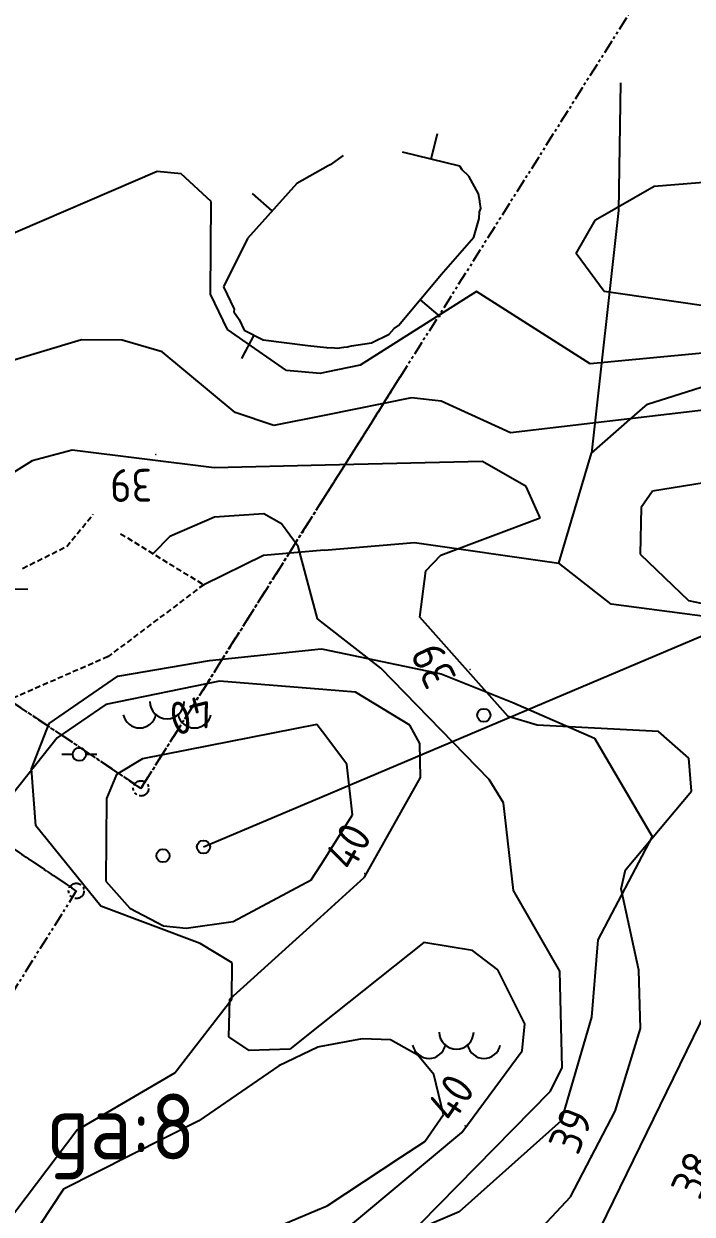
# Model space of a CAD drawing. Header units: metres. Extents: x 139929 to 142176, y 6401995 to 6404420.
# Drawn here: x 140639.1 to 140669.6, y 6402409.2 to 6402463.5 of the extents above; entities that cross this region are included whole.
import ezdxf
from ezdxf.enums import TextEntityAlignment as Align

# ---------------------------------------------------------------- set-up
doc = ezdxf.new("R2010")
doc.units = ezdxf.units.M
doc.header["$LTSCALE"] = 0.5
doc.linetypes.add('DASHED', pattern=[0.75, 0.5, -0.25])
doc.linetypes.add('PHANTOM', pattern=[2.5, 1.25, -0.25, 0.25, -0.25, 0.25, -0.25])
doc.layers.get('0').update_dxf_attribs({"color": 1})
doc.layers.add('LM_GRÄNSPUNKT_TEXT_NY', color=94, linetype='Continuous', lineweight=25)
doc.layers.add('PRI_LED_LUFTLED_ELNÄT', color=249, linetype='Continuous', lineweight=18)
for name, color, linetype in [('M-BEF-BASSÄNG', 7, 'Continuous'), ('M-BEF-BELYSNINGSSTOLPE', 4, 'Continuous'), ('M-BEF-EL-LUFT', 4, 'ELLEDNING'), ('M-BEF-MARKLINJE', 4, 'Continuous'), ('M-BEF-NIVÅKURVA-PRIMÄR-0.5M', 12, 'Continuous'), ('M-BEF-NIVÅKURVA-PRIMÄR-1.0M', 12, 'Continuous'), ('M-BEF-STOLPAR', 4, 'Continuous'), ('M-BEF-TELE-TEXT', 1, 'Continuous'), ('M-BEF-VÄGKANT', 1, 'DASHED'), ('M-GR-FASTIGHETSGRÄNS', 3, 'PHANTOM'), ('M-GR-RÄTTIGHETSGRÄNS', 3, 'DASHED')]:
    doc.layers.add(name, color=color, linetype=linetype)
doc.styles.add('ISO', font='iso.shx', dxfattribs={"height": 2.5})
doc.styles.add('ITALICC', font='italicc', dxfattribs={"oblique": 10})
doc.styles.get("Standard").update_dxf_attribs({"font": 'simplex8.shx'})
doc.linetypes.add('ELLEDNING', pattern='A,3,-0.5,["E",Standard,S=0.5,R=0,X=0,Y=-0.25],-0.5', length=4)

# ---------------------------------------------------------------- blocks, each defined once
blk = doc.blocks.new('osynlig cirkel')
blk.add_circle((0, 0), 0.005)
blk = doc.blocks.new('OSYNLIG')
blk.add_blockref('osynlig cirkel', (0, 0))
blk = doc.blocks.new('PRI_L_ALLM')
for points in [[(-0.3, 0, 0), (-0.8, 0, 0)], [(0.8, 0, 0), (0.3, 0, 0)]]:
    blk.add_polyline3d(points)
blk.add_circle((0, 0), 0.3)
blk = doc.blocks.new('PRI_L_STAM')
blk.add_circle((0, 0), 0.3)
blk = doc.blocks.new('PRI_M_BERG')
for centre, radius, start, end in [((0, 0.867), 0.784, 180, 0), ((-1.252, 0.43), 0.765, 192.2902, 347.7098), ((1.252, 0.43), 0.765, 192.2902, 347.7098)]:
    blk.add_arc(centre, radius, start, end)
blk = doc.blocks.new('LIGGARPUNKT')
blk.add_circle((0, 0), 0.35)
at = {"layer": 'LM_GRÄNSPUNKT_TEXT_NY', "style": 'ITALICC', "oblique": 10}
blk.add_attdef('PUNKTBETECKNING', (0.5, -0.35), '', height=0.7, dxfattribs=at)
blk = doc.blocks.new('PRI_V_POLLARE')
blk.add_circle((0, 0), 0.2)
blk = doc.blocks.new('PRI_NIVÅ_HÖJDPKT')
at = {"color": 0, "linetype": 'Continuous', "lineweight": -3}
blk.add_circle((183, 184), 0.0005, dxfattribs=at)

msp = doc.modelspace()

# ---------------------------------------------------------------- linework, layer by layer
at = {"layer": 'M-BEF-BASSÄNG', "color": 1, "linetype": 'Continuous', "lineweight": -3}
for p, q in [((140657.72, 6402457.284), (140658.008, 6402458.449)), ((140653.701, 6402457.445), (140653.11, 6402457.024)), ((140659.029, 6402456.961), (140656.411, 6402457.607)), ((140653.026, 6402456.978), (140651.587, 6402456.179)), ((140653.113, 6402457.026), (140653.026, 6402456.978)), ((140659.137, 6402456.802), (140659.029, 6402456.961)), ((140659.446, 6402456.511), (140659.137, 6402456.801)), ((140651.587, 6402456.179), (140649.338, 6402453.67)), ((140659.884, 6402455.711), (140659.446, 6402456.511)), ((140650.462, 6402454.924), (140649.569, 6402455.725)), ((140659.938, 6402455.369), (140659.884, 6402455.711)), ((140659.943, 6402455.356), (140659.939, 6402455.367)), ((140659.943, 6402455.343), (140659.943, 6402455.356)), ((140659.992, 6402455.036), (140659.943, 6402455.341)), ((140659.665, 6402453.72), (140659.91, 6402454.583)), ((140659.91, 6402454.583), (140659.923, 6402454.888)), ((140659.923, 6402454.888), (140659.992, 6402455.036)), ((140649.338, 6402453.67), (140648.256, 6402451.455)), ((140658.184, 6402452.025), (140659.665, 6402453.72)), ((140656.235, 6402449.691), (140658.199, 6402452.041)), ((140648.256, 6402451.455), (140648.739, 6402450.44)), ((140657.217, 6402450.866), (140658.138, 6402450.097)), ((140648.739, 6402450.44), (140648.722, 6402450.316)), ((140648.722, 6402450.316), (140648.959, 6402449.977)), ((140648.958, 6402449.978), (140649.192, 6402449.487)), ((140656.03, 6402449.559), (140656.235, 6402449.691)), ((140649.627, 6402449.263), (140649.077, 6402448.196)), ((140649.192, 6402449.487), (140650.062, 6402449.038)), ((140655.005, 6402448.914), (140655.802, 6402449.297)), ((140655.802, 6402449.297), (140656.031, 6402449.56)), ((140650.062, 6402449.038), (140652.094, 6402448.784)), ((140652.094, 6402448.784), (140652.941, 6402448.692)), ((140652.941, 6402448.692), (140653.005, 6402448.685)), ((140653.005, 6402448.685), (140653.189, 6402448.693)), ((140653.188, 6402448.693), (140653.429, 6402448.668)), ((140653.429, 6402448.668), (140653.736, 6402448.716)), ((140653.737, 6402448.716), (140653.902, 6402448.724)), ((140653.902, 6402448.724), (140654.084, 6402448.771)), ((140654.085, 6402448.771), (140655.005, 6402448.914))]:
    msp.add_line(p, q, dxfattribs=at)
at = {"layer": 'M-BEF-BASSÄNG', "lineweight": -3}
msp.add_line((140649.259, 6402448.549), (140649.077, 6402448.196), dxfattribs=at)
at = {"layer": 'M-BEF-EL-LUFT', "lineweight": -3}
for p, q in [((140682.624, 6402440.834), (140652.73, 6402428.192)), ((140652.73, 6402428.192), (140647.333, 6402425.909))]:
    msp.add_line(p, q, dxfattribs=at)
at = {"layer": 'M-BEF-MARKLINJE'}
for p, q in [((140666.359, 6402460.774, 37.766), (140666.267, 6402454.945, 37.581)), ((140666.267, 6402454.945, 37.581), (140665.04, 6402443.869, 38.471)), ((140667.59, 6402446.105, 38.195), (140671.891, 6402447.482, 37.868)), ((140666.788, 6402445.413, 38.599), (140667.59, 6402446.105, 38.195)), ((140665.04, 6402443.869, 38.471), (140666.788, 6402445.413, 38.599)), ((140663.548, 6402438.851, 38.314), (140665.04, 6402443.869, 38.471)), ((140652.846, 6402439.446, 39.222), (140650.074, 6402439.202, 39.199)), ((140652.846, 6402439.446, 39.222), (140656.957, 6402439.808, 39.255)), ((140656.957, 6402439.808, 39.255), (140663.548, 6402438.851, 38.314)), ((140650.074, 6402439.202, 39.199), (140647.344, 6402437.877, 39.557)), ((140665.925, 6402436.981, 38.03), (140663.548, 6402438.851, 38.314)), ((140675.005, 6402435.797, 37.874), (140665.925, 6402436.981, 38.03)), ((140647.604, 6402434.423, 39.921), (140652.708, 6402434.953, 39.423)), ((140652.708, 6402434.953, 39.423), (140652.799, 6402434.934, 39.419)), ((140652.799, 6402434.934, 39.419), (140658.17, 6402433.816, 39.167)), ((140643.423, 6402433.71, 39.921), (140647.604, 6402434.423, 39.921)), ((140640.29, 6402431.543, 39.921), (140643.423, 6402433.71, 39.921)), ((140658.17, 6402433.816, 39.167), (140661.451, 6402432.51, 38.94)), ((140661.451, 6402432.51, 38.94), (140665.175, 6402430.87, 38.798)), ((140639.496, 6402429.48, 39.864), (140640.29, 6402431.543, 39.921)), ((140665.175, 6402430.87, 38.798), (140667.804, 6402426.391, 38.769)), ((140639.684, 6402426.884, 39.992), (140639.496, 6402429.48, 39.864)), ((140642.651, 6402423.21, 40.205), (140639.684, 6402426.884, 39.992)), ((140667.804, 6402426.391, 38.769), (140665.319, 6402421.677, 39.125)), ((140647.177, 6402421.516, 40.489), (140642.651, 6402423.21, 40.205)), ((140648.639, 6402420.634, 40.546), (140647.177, 6402421.516, 40.489)), ((140665.319, 6402421.677, 39.125), (140665.035, 6402418.154, 39.096)), ((140648.625, 6402418.968, 40.475), (140648.639, 6402420.634, 40.546)), ((140646.034, 6402415.611, 40.517), (140648.625, 6402418.968, 40.475)), ((140665.035, 6402418.154, 39.096), (140663.646, 6402413.429, 39.011)), ((140641.561, 6402412.996, 40.375), (140646.034, 6402415.611, 40.517)), ((140663.646, 6402413.429, 39.011), (140659, 6402409.268, 39.082)), ((140637.721, 6402407.926, 40.119), (140641.561, 6402412.996, 40.375)), ((140659, 6402409.268, 39.082), (140652.507, 6402406.524, 39.255))]:
    msp.add_line(p, q, dxfattribs=at)
at = {"layer": 'M-BEF-MARKLINJE', "lineweight": -3}
for p, q in [((140665.253, 6402445.791), (140665.04, 6402443.869)), ((140665.04, 6402443.869), (140666.788, 6402445.413)), ((140666.788, 6402445.413), (140666.898, 6402445.508)), ((140663.548, 6402438.851), (140665.04, 6402443.869)), ((140652.846, 6402439.446), (140650.074, 6402439.202)), ((140652.846, 6402439.446), (140656.957, 6402439.808)), ((140656.957, 6402439.808), (140663.548, 6402438.851)), ((140650.074, 6402439.202), (140647.344, 6402437.877)), ((140665.925, 6402436.981), (140663.548, 6402438.851)), ((140675.005, 6402435.797), (140665.925, 6402436.981)), ((140647.604, 6402434.423), (140652.708, 6402434.953)), ((140652.708, 6402434.953), (140652.799, 6402434.934)), ((140652.799, 6402434.934), (140658.17, 6402433.816)), ((140643.423, 6402433.71), (140647.604, 6402434.423)), ((140640.29, 6402431.543), (140643.423, 6402433.71)), ((140658.17, 6402433.816), (140661.451, 6402432.51)), ((140661.451, 6402432.51), (140665.175, 6402430.87)), ((140639.496, 6402429.48), (140640.29, 6402431.543)), ((140665.175, 6402430.87), (140667.804, 6402426.391)), ((140639.684, 6402426.884), (140639.496, 6402429.48)), ((140642.651, 6402423.21), (140639.684, 6402426.884)), ((140667.804, 6402426.391), (140665.319, 6402421.677)), ((140647.177, 6402421.516), (140642.651, 6402423.21)), ((140648.639, 6402420.634), (140647.177, 6402421.516)), ((140665.319, 6402421.677), (140665.035, 6402418.154)), ((140648.625, 6402418.968), (140648.639, 6402420.634)), ((140646.034, 6402415.611), (140648.625, 6402418.968)), ((140665.035, 6402418.154), (140663.646, 6402413.429)), ((140641.561, 6402412.996), (140646.034, 6402415.611)), ((140663.646, 6402413.429), (140659, 6402409.268)), ((140637.721, 6402407.926), (140641.561, 6402412.996)), ((140659, 6402409.268), (140652.507, 6402406.524))]:
    msp.add_line(p, q, dxfattribs=at)
at = {"layer": 'M-BEF-NIVÅKURVA-PRIMÄR-0.5M', "linetype": 'Continuous', "lineweight": -3}
for p, q in [((140667.896, 6402456.059, 37.5), (140672.139, 6402456.406, 37.5)), ((140665.216, 6402454.523, 37.5), (140667.896, 6402456.059, 37.5)), ((140664.338, 6402452.988, 37.5), (140665.216, 6402454.523, 37.5)), ((140665.619, 6402451.247, 37.5), (140664.338, 6402452.988, 37.5)), ((140672.376, 6402450.277, 37.5), (140665.619, 6402451.247, 37.5)), ((140641.775, 6402449.039, 38.5), (140637.465, 6402447.747, 38.5)), ((140643.628, 6402449.035, 38.5), (140641.775, 6402449.039, 38.5)), ((140645.449, 6402448.495, 38.5), (140643.628, 6402449.035, 38.5)), ((140648.781, 6402445.727, 38.5), (140645.449, 6402448.495, 38.5)), ((140656.817, 6402446.399, 38.5), (140652.909, 6402445.613, 38.5)), ((140658.183, 6402446.25, 38.5), (140656.817, 6402446.399, 38.5)), ((140661.336, 6402444.806, 38.5), (140658.183, 6402446.25, 38.5)), ((140650.551, 6402445.139, 38.5), (140648.781, 6402445.727, 38.5)), ((140652.909, 6402445.613, 38.5), (140650.551, 6402445.139, 38.5)), ((140670.14, 6402445.839, 38.5), (140661.336, 6402444.806, 38.5)), ((140647.838, 6402440.956, 39.5), (140645.803, 6402440.076, 39.5)), ((140650.088, 6402441.105, 39.5), (140647.838, 6402440.956, 39.5)), ((140650.895, 6402440.656, 39.5), (140650.088, 6402441.105, 39.5)), ((140651.652, 6402439.62, 39.5), (140650.895, 6402440.656, 39.5)), ((140645.803, 6402440.076, 39.5), (140645.035, 6402439.293, 39.5)), ((140652.537, 6402436.324, 39.5), (140651.652, 6402439.62, 39.5)), ((140652.812, 6402436.109, 39.5), (140652.537, 6402436.324, 39.5)), ((140655.42, 6402434.074, 39.5), (140652.812, 6402436.109, 39.5)), ((140660.36, 6402428.984, 39.5), (140655.42, 6402434.074, 39.5)), ((140652.507, 6402431.496, 40.5), (140644.551, 6402429.931, 40.5)), ((140652.761, 6402431.162, 40.5), (140652.507, 6402431.496, 40.5)), ((140653.879, 6402429.685, 40.5), (140652.761, 6402431.162, 40.5)), ((140644.551, 6402429.931, 40.5), (140643.372, 6402429.216, 40.5)), ((140654.14, 6402427.374, 40.5), (140653.879, 6402429.685, 40.5)), ((140643.372, 6402429.216, 40.5), (140642.915, 6402428.119, 40.5)), ((140661.022, 6402427.92, 39.5), (140660.36, 6402428.984, 39.5)), ((140642.915, 6402428.119, 40.5), (140642.877, 6402424.36, 40.5)), ((140661.475, 6402423.929, 39.5), (140661.022, 6402427.92, 39.5)), ((140652.698, 6402425.117, 40.5), (140654.14, 6402427.374, 40.5)), ((140652.252, 6402424.419, 40.5), (140652.698, 6402425.117, 40.5)), ((140642.877, 6402424.36, 40.5), (140643.974, 6402423.13, 40.5)), ((140648.696, 6402422.514, 40.5), (140652.252, 6402424.419, 40.5)), ((140663.593, 6402420.245, 39.5), (140661.475, 6402423.929, 39.5)), ((140643.974, 6402423.13, 40.5), (140645.515, 6402422.312, 40.5)), ((140646.551, 6402422.216, 40.5), (140648.696, 6402422.514, 40.5)), ((140645.515, 6402422.312, 40.5), (140646.551, 6402422.216, 40.5)), ((140665.008, 6402407.667, 38.5), (140671.886, 6402421.769, 38.5)), ((140663.693, 6402415.841, 39.5), (140663.593, 6402420.245, 39.5)), ((140654.581, 6402417.171, 40.5), (140652.613, 6402416.798, 40.5)), ((140655.86, 6402417.113, 40.5), (140654.581, 6402417.171, 40.5)), ((140657.12, 6402416.423, 40.5), (140655.86, 6402417.113, 40.5)), ((140652.545, 6402416.785, 40.5), (140650.777, 6402415.932, 40.5)), ((140652.613, 6402416.798, 40.5), (140652.545, 6402416.785, 40.5)), ((140657.849, 6402415.54, 40.5), (140657.12, 6402416.423, 40.5)), ((140650.777, 6402415.932, 40.5), (140647.116, 6402413.416, 40.5)), ((140658.279, 6402413.71, 40.5), (140657.849, 6402415.54, 40.5)), ((140663.144, 6402414.759, 39.5), (140663.693, 6402415.841, 39.5)), ((140652.48, 6402403.905, 39.5), (140663.144, 6402414.759, 39.5)), ((140647.116, 6402413.416, 40.5), (140640.949, 6402410.309, 40.5)), ((140657.426, 6402412.476, 40.5), (140658.279, 6402413.71, 40.5)), ((140656.343, 6402411.77, 40.5), (140657.426, 6402412.476, 40.5)), ((140652.974, 6402409.54, 40.5), (140656.343, 6402411.77, 40.5)), ((140640.949, 6402410.309, 40.5), (140639.181, 6402407.636, 40.5)), ((140652.536, 6402409.357, 40.5), (140652.974, 6402409.54, 40.5)), ((140647.755, 6402407.357, 40.5), (140652.536, 6402409.357, 40.5))]:
    msp.add_line(p, q, dxfattribs=at)
at = {"layer": 'M-BEF-NIVÅKURVA-PRIMÄR-1.0M', "linetype": 'Continuous', "lineweight": -3}
for p, q in [((140645.219, 6402456.718, 38), (140637.712, 6402453.499, 38)), ((140646.318, 6402456.616, 38), (140645.219, 6402456.718, 38)), ((140647.691, 6402455.353, 38), (140646.318, 6402456.616, 38)), ((140647.662, 6402451.135, 38), (140647.691, 6402455.353, 38)), ((140648.43, 6402449.513, 38), (140647.662, 6402451.135, 38)), ((140659.796, 6402451.248, 38), (140654.486, 6402447.894, 38)), ((140664.971, 6402447.953, 38), (140659.796, 6402451.248, 38)), ((140651.129, 6402447.646, 38), (140648.43, 6402449.513, 38)), ((140672.2, 6402448.629, 38), (140664.971, 6402447.953, 38)), ((140652.661, 6402447.506, 38), (140651.129, 6402447.646, 38)), ((140652.929, 6402447.563, 38), (140652.661, 6402447.506, 38)), ((140654.486, 6402447.894, 38), (140652.929, 6402447.563, 38)), ((140641.353, 6402444.012, 39), (140639.524, 6402443.519, 39)), ((140647.823, 6402443.206, 39), (140641.353, 6402444.012, 39)), ((140639.524, 6402443.519, 39), (140637.967, 6402442.563, 39)), ((140652.886, 6402443.327, 39), (140647.823, 6402443.206, 39)), ((140660.055, 6402443.497, 39), (140652.886, 6402443.327, 39)), ((140662.054, 6402442.351, 39), (140660.055, 6402443.497, 39)), ((140662.696, 6402440.927, 39), (140662.054, 6402442.351, 39)), ((140667.822, 6402442.143, 39), (140667.298, 6402441.403, 39)), ((140670.171, 6402442.523, 39), (140667.822, 6402442.143, 39)), ((140667.298, 6402441.403, 39), (140667.255, 6402439.264, 39)), ((140658.163, 6402439.224, 39), (140662.696, 6402440.927, 39)), ((140657.47, 6402438.504, 39), (140658.163, 6402439.224, 39)), ((140667.255, 6402439.264, 39), (140669.457, 6402437.157, 39)), ((140657.197, 6402436.397, 39), (140657.47, 6402438.504, 39)), ((140669.457, 6402437.157, 39), (140672.775, 6402436.447, 39)), ((140661.226, 6402431.87, 39), (140657.197, 6402436.397, 39)), ((140648.06, 6402433.47, 40), (140642.878, 6402432.41, 40)), ((140652.781, 6402433.097, 40), (140648.06, 6402433.47, 40)), ((140654.275, 6402432.979, 40), (140652.781, 6402433.097, 40)), ((140656.749, 6402431.473, 40), (140654.275, 6402432.979, 40)), ((140642.878, 6402432.41, 40), (140640.664, 6402430.892, 40)), ((140662.556, 6402431.472, 39), (140661.226, 6402431.87, 39)), ((140657.204, 6402430.633, 40), (140656.749, 6402431.473, 40)), ((140668.087, 6402431.188, 39), (140662.556, 6402431.472, 39)), ((140669.47, 6402429.959, 39), (140668.087, 6402431.188, 39)), ((140640.664, 6402430.892, 40), (140637.973, 6402427.523, 40)), ((140657.24, 6402429.087, 40), (140657.204, 6402430.633, 40)), ((140669.598, 6402428.453, 39), (140669.47, 6402429.959, 39)), ((140654.687, 6402424.544, 40), (140657.24, 6402429.087, 40)), ((140666.585, 6402424.875, 39), (140669.598, 6402428.453, 39)), ((140666.389, 6402424.003, 39), (140666.585, 6402424.875, 39)), ((140652.674, 6402422.716, 40), (140654.687, 6402424.544, 40)), ((140667.199, 6402420.29, 39), (140666.389, 6402424.003, 39)), ((140648.545, 6402418.967, 40), (140652.674, 6402422.716, 40)), ((140657.382, 6402421.559, 40), (140652.623, 6402417.768, 40)), ((140659.61, 6402421.187, 40), (140657.382, 6402421.559, 40)), ((140660.759, 6402420.305, 40), (140659.61, 6402421.187, 40)), ((140661.996, 6402417.844, 40), (140660.759, 6402420.305, 40)), ((140667.273, 6402417.631, 39), (140667.199, 6402420.29, 39)), ((140648.497, 6402417.26, 40), (140648.545, 6402418.967, 40)), ((140652.623, 6402417.768, 40), (140651.27, 6402416.69, 40)), ((140661.874, 6402416.614, 40), (140661.996, 6402417.844, 40)), ((140666.114, 6402413.863, 39), (140667.273, 6402417.631, 39)), ((140649.423, 6402416.626, 40), (140648.497, 6402417.26, 40)), ((140651.27, 6402416.69, 40), (140649.423, 6402416.626, 40)), ((140659.113, 6402412.894, 40), (140661.874, 6402416.614, 40)), ((140664.07, 6402409.957, 39), (140666.114, 6402413.863, 39)), ((140652.516, 6402407.384, 40), (140659.113, 6402412.894, 40)), ((140661.27, 6402406.966, 39), (140664.07, 6402409.957, 39))]:
    msp.add_line(p, q, dxfattribs=at)
at = {"layer": 'M-BEF-TELE-TEXT', "linetype": 'Continuous'}
msp.add_line((140639.32, 6402437.662), (140621.925, 6402437.841), dxfattribs=at)
at = {"layer": 'M-BEF-VÄGKANT'}
for p, q in [((140641.097, 6402439.621), (140642.309, 6402441.092)), ((140643.55, 6402440.203), (140647.344, 6402437.877)), ((140639.086, 6402438.62), (140641.097, 6402439.621)), ((140647.344, 6402437.877), (140642.986, 6402434.596)), ((140642.986, 6402434.596), (140638.148, 6402432.482))]:
    msp.add_line(p, q, dxfattribs=at)
at = {"layer": 'M-BEF-VÄGKANT', "lineweight": -3}
for p, q in [((140641.097, 6402439.621), (140642.309, 6402441.092)), ((140643.55, 6402440.203), (140647.344, 6402437.877)), ((140639.086, 6402438.62), (140641.097, 6402439.621)), ((140647.344, 6402437.877), (140642.986, 6402434.596)), ((140642.986, 6402434.596), (140638.148, 6402432.482))]:
    msp.add_line(p, q, dxfattribs=at)
at = {"layer": 'M-GR-FASTIGHETSGRÄNS'}
for p, q in [((140671.954, 6402472.185), (140652.871, 6402441.899)), ((140656.296, 6402447.335), (140644.484, 6402428.588)), ((140656.296, 6402447.335), (140644.484, 6402428.588)), ((140609.475, 6402445.457), (140641.535, 6402423.908)), ((140609.475, 6402445.457), (140641.535, 6402423.908)), ((140619.802, 6402445.131), (140644.484, 6402428.588)), ((140619.802, 6402445.131), (140644.484, 6402428.588)), ((140644.484, 6402428.588), (140652.871, 6402441.899)), ((140644.484, 6402428.588), (140626.702, 6402440.506)), ((140623.89, 6402435.769), (140641.535, 6402423.908)), ((140641.535, 6402423.908), (140628.022, 6402402.406)), ((140641.535, 6402423.908), (140628.023, 6402402.407)), ((140641.535, 6402423.908), (140628.023, 6402402.407))]:
    msp.add_line(p, q, dxfattribs=at)
at = {"layer": 'PRI_LED_LUFTLED_ELNÄT', "lineweight": -3}
for p, q in [((140682.624, 6402440.834), (140652.73, 6402428.192)), ((140652.73, 6402428.192), (140647.333, 6402425.909))]:
    msp.add_line(p, q, dxfattribs=at)

# ---------------------------------------------------------------- block references
at = {"layer": 'M-BEF-BELYSNINGSSTOLPE'}
msp.add_blockref('PRI_L_ALLM', (140641.672, 6402430.138), dxfattribs=at)
msp.add_blockref('PRI_L_ALLM', (140641.672, 6402430.138), dxfattribs=at)
at = {"layer": 'M-BEF-MARKLINJE'}
for p in [(140645.674, 6402431.679, 40.409), (140645.674, 6402431.679, 40.409), (140658.876, 6402416.608, 40.083), (140658.876, 6402416.608, 40.083)]:
    msp.add_blockref('PRI_M_BERG', p, dxfattribs=at)
at = {"layer": 'M-BEF-NIVÅKURVA-PRIMÄR-1.0M', "color": 1, "linetype": 'Continuous', "lineweight": -3, "xscale": 0.001, "yscale": 0.001, "zscale": 0.001}
for p in [(140644.972, 6402443.626, 39), (140659.315, 6402433.83, 39), (140647.423, 6402433.337, 40), (140654.507, 6402424.515, 40), (140659.084, 6402413.014, 40), (140664.836, 6402411.637, 39)]:
    msp.add_blockref('PRI_NIVÅ_HÖJDPKT', p, dxfattribs=at)
at = {"layer": 'M-BEF-STOLPAR', "lineweight": -3}
for p, rotation in [((140660.121, 6402431.921), 108.2338345316089), ((140660.121, 6402431.921), 108.2338345316092), ((140647.333, 6402425.913), 116.5957960758347), ((140647.333, 6402425.913), 116.5957960758348), ((140645.489, 6402425.516), 107.085037694348), ((140645.489, 6402425.516), 107.085037694348)]:
    msp.add_blockref('PRI_L_STAM', p, dxfattribs=dict(at, rotation=rotation))
at = {"layer": 'M-GR-FASTIGHETSGRÄNS'}
for p in [(140644.484, 6402428.588), (140641.535, 6402423.908)]:
    msp.add_blockref('LIGGARPUNKT', p, dxfattribs=at)
at = {"layer": 'M-GR-RÄTTIGHETSGRÄNS', "lineweight": -3}
msp.add_blockref('OSYNLIG', (140643.573, 6402411.662), dxfattribs=at)
at = {"layer": 'M-GR-RÄTTIGHETSGRÄNS', "color": 1, "linetype": 'Continuous', "lineweight": -3, "xscale": 0.01, "yscale": 0.01, "zscale": 0.01}
msp.add_blockref('PRI_V_POLLARE', (140643.573, 6402411.662), dxfattribs=at)

# ---------------------------------------------------------------- texts
at = {"layer": 'M-BEF-NIVÅKURVA-PRIMÄR-1.0M', "style": 'ISO'}
for s, rotation, p in [('39', 181.062, (140644.972, 6402443.626)), ('39', 115.11, (140659.315, 6402433.83)), ('40', 194.355, (140647.423, 6402433.337)), ('40', 60.336, (140654.507, 6402424.515)), ('40', 56.151, (140659.084, 6402413.014)), ('39', 67.95, (140664.836, 6402411.637)), ('38', 65.772, (140670.382, 6402409.573))]:
    msp.add_text(s, height=1.5, rotation=rotation, dxfattribs=at).set_placement(p, align=Align.BOTTOM_LEFT)
at = {"layer": 'M-GR-RÄTTIGHETSGRÄNS', "lineweight": -3, "style": 'ISO'}
msp.add_text('ga:8', height=3, dxfattribs=at).set_placement((140643.573, 6402411.662), align=Align.CENTER)

doc.saveas('drawing.dxf')
